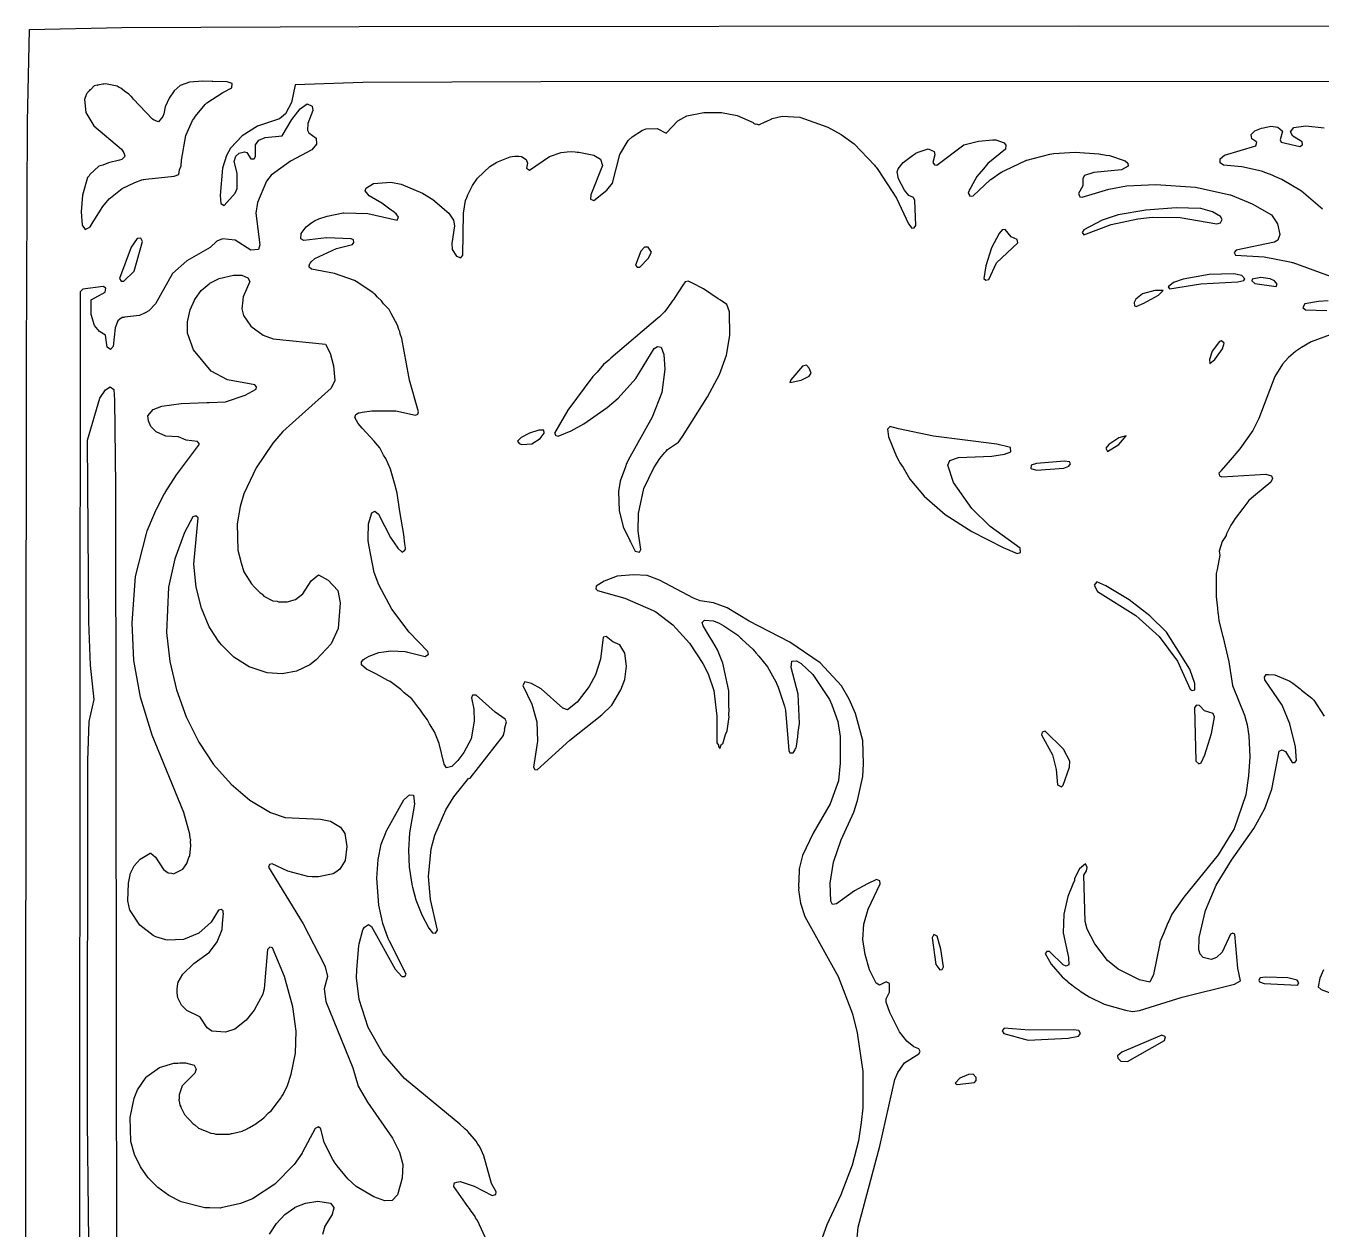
# Model space of a CAD drawing. Header units: millimetres. Extents: x 15 to 300, y 15 to 300.
# Drawn here: x 14.8 to 180.9, y 130.9 to 285.2 of the extents above; entities that cross this region are included whole.
import ezdxf

# ---------------------------------------------------------------- set-up
doc = ezdxf.new("R2010")
doc.units = ezdxf.units.MM
doc.layers.add('CUT', color=7, linetype='CONTINUOUS')

msp = doc.modelspace()

# ---------------------------------------------------------------- linework, layer by layer
at = {"layer": 'CUT'}
for points in [[(15.2488, 284.7061), (27.0823, 284.9636), (57.546, 285.0844), (149.8487, 285.175), (242.1506, 285.0844), (272.6158, 284.9636), (284.4343, 284.721), (284.6919, 272.8875), (284.8126, 242.3635), (284.9032, 149.9702), (284.8126, 57.5777), (284.6919, 27.0521), (284.4493, 15.2335), (272.6158, 14.976), (227.0611, 14.8637), (27.0794, 14.9761), (15.4032, 15.1571), (15.1889, 15.3713), (14.8854, 57.5762), (14.7948, 149.9694), (14.8854, 242.3619), (15.0062, 272.8875)], [(38.6739, 278.049), (37.4947, 278.0824), (35.795, 277.9605), (34.5644, 277.5268), (33.8311, 276.8658), (33.1577, 275.9036), (32.6504, 274.797), (32.5004, 273.9124), (32.3677, 273.5699), (31.8166, 272.8594), (31.2325, 273.08), (31.0323, 273.2195), (30.9988, 273.2429), (30.9943, 273.246), (30.9923, 273.2474), (28.6019, 275.8021), (28.3379, 276.1049), (28.2623, 276.165), (28.0121, 276.4325), (27.4414, 276.8177), (26.9735, 277.1898), (26.7746, 277.2679), (26.4867, 277.4623), (24.9911, 277.7419), (24.7723, 277.7039), (24.6731, 277.7173), (24.0023, 277.5615), (23.9769, 277.5454), (23.9419, 277.598), (23.5493, 277.5074), (23.0669, 276.9958), (22.9963, 276.9597), (22.9296, 276.8502), (22.5529, 276.4507), (22.3114, 275.726), (22.4624, 274.0654), (23.4889, 272.3443), (27.0405, 269.3536), (27.3597, 268.8937), (27.4762, 268.5159), (27.4557, 268.3819), (27.1038, 268.0316), (27.1026, 268.0306), (26.7897, 267.9422), (25.3868, 267.6339), (24.6572, 267.3394), (24.1488, 267.1957), (22.9798, 266.1168), (22.8926, 265.9376), (22.6831, 265.7347), (22.0685, 263.4805), (21.8881, 261.3377), (22.0024, 259.6421), (22.3946, 259.0658), (22.9237, 259.3085), (22.9517, 259.3521), (23.0588, 259.3981), (23.4079, 260.0656), (24.6651, 262.0314), (25.4907, 263.0134), (25.4967, 263.0184), (25.5216, 263.0394), (25.5272, 263.0441), (25.6446, 263.1429), (27.149, 264.3178), (28.7653, 265.0818), (29.6462, 265.4253), (29.8238, 265.4639), (29.8686, 265.4737), (29.9341, 265.4879), (30.1977, 265.5453), (33.8202, 265.9066), (34.4099, 266.1339), (34.5138, 266.716), (34.6897, 267.2523), (34.7395, 267.9793), (35.299, 271.1121), (36.1815, 273.047), (36.2901, 273.2062), (36.3141, 273.2412), (36.3166, 273.245), (36.5698, 273.6159), (37.7858, 275.104), (37.9845, 275.2944), (40.0671, 276.6497), (41.223, 277.2417), (41.2538, 277.7938), (40.5959, 277.9947), (38.7619, 278.0466), (38.7196, 278.0526)], [(154.8914, 260.9614), (152.8382, 260.2669), (150.5133, 259.029), (150.3019, 258.6667), (150.5133, 258.3949), (154.0157, 259.6932), (157.4276, 260.4481), (159.2392, 260.6594), (162.8625, 260.6292), (167.5425, 259.814), (168.0256, 259.9348), (168.2369, 260.3575), (168.0256, 260.7198), (166.999, 261.3237), (165.5195, 261.7766), (162.3492, 261.8672), (158.4542, 261.5652)], [(29.0787, 257.8981), (28.3107, 256.7904), (26.8077, 252.7874), (27.0055, 252.4355), (27.3756, 252.4286), (28.6798, 253.7297), (29.7335, 257.5459), (29.5356, 257.9628)], [(141.173, 258.1113), (140.3923, 259.0623), (140.0186, 259.0435), (139.6176, 258.5643), (138.6389, 256.7043), (137.9118, 254.4064), (137.6629, 252.803), (137.9414, 252.5682), (138.2922, 252.6664), (139.2725, 254.8164), (142.0294, 257.3468), (141.9623, 257.778)], [(94.1415, 256.8015), (93.6666, 256.2752), (92.9952, 254.4997), (93.2131, 254.2417), (93.5505, 254.2509), (94.6303, 255.3426), (95.0192, 256.1616), (94.6283, 256.7867)], [(55.0607, 177.0513), (54.5352, 176.6799), (54.1926, 176.4709), (52.3348, 176.0656), (51.9345, 176.0717), (51.9121, 176.072), (51.8564, 176.0729), (51.5267, 176.0779), (50.9598, 176.1189), (48.3739, 176.7903), (46.395, 177.7369), (46.0362, 177.6547), (45.9062, 177.3104), (50.3613, 170.0634), (53.0339, 164.8351), (53.1675, 164.5303), (53.4691, 163.284), (53.0485, 161.7257), (53.254, 160.0686), (56.7443, 151.5909), (57.4205, 149.2147), (58.6257, 147.1603), (61.8079, 142.5516), (62.7317, 140.7865), (63.1273, 139.1733), (63.0656, 137.4294), (63.064, 137.4187), (63.0634, 137.4148), (63.063, 137.412), (62.4551, 135.2852), (61.7562, 134.5768), (60.8254, 134.5474), (59.4371, 135.0222), (57.1699, 136.352), (56.0882, 137.3347), (54.7257, 139.0038), (54.356, 139.5255), (54.3525, 139.5305), (54.3187, 139.578), (54.149, 139.8175), (53.0712, 142.0268), (52.6106, 143.7572), (52.3276, 143.9951), (51.8934, 143.7829), (50.2635, 140.7538), (50.2241, 140.683), (50.213, 140.6631), (50.2113, 140.66), (50.2106, 140.6588), (49.2122, 139.2024), (46.7322, 136.6598), (43.8444, 134.7941), (42.3143, 134.1848), (39.8354, 133.6106), (39.7703, 133.6075), (38.3702, 133.6362), (38.1408, 133.6408), (37.9351, 133.645), (37.7502, 133.6488), (37.3951, 133.6979), (34.7287, 134.3981), (33.1313, 135.2083), (31.7337, 136.2399), (30.4843, 137.4863), (29.4981, 138.9033), (28.7282, 140.475), (28.265, 142.1424), (28.1704, 145.2289), (28.6744, 147.7066), (29.1121, 148.7591), (30.2397, 150.3906), (30.3094, 150.4589), (31.9417, 151.6373), (33.7849, 152.1822), (34.2694, 152.1951), (34.546, 152.2025), (34.9014, 152.2119), (35.2456, 152.2211), (36.3753, 151.9025), (36.6492, 151.4183), (36.4801, 150.8766), (34.8326, 149.2622), (34.4354, 148.1113), (34.4748, 147.6201), (34.419, 147.4637), (34.5169, 147.0966), (34.5407, 146.8003), (34.6577, 146.5685), (34.6606, 146.5579), (34.6731, 146.5381), (35.1421, 145.6091), (35.531, 145.182), (35.5966, 145.0784), (35.7867, 144.9013), (36.2005, 144.4469), (36.4425, 144.2902), (36.9251, 143.8405), (37.4885, 143.613), (37.5465, 143.5754), (37.6903, 143.5315), (38.4952, 143.2064), (38.9013, 143.1613), (39.1512, 143.0849), (39.6657, 143.0764), (39.8539, 143.0555), (40.0711, 143.0696), (40.9016, 143.0558), (41.1764, 143.1417), (41.2428, 143.1461), (42.5411, 143.448), (43.1832, 143.769), (43.2022, 143.775), (43.2389, 143.7969), (43.3865, 143.8707), (43.4593, 143.9286), (43.9785, 144.2389), (44.153, 144.3242), (45.3298, 145.1776), (45.9084, 145.7905), (46.302, 146.1222), (47.0252, 147.1096), (47.4928, 147.6751), (47.5907, 147.8816), (47.8057, 148.1753), (48.3461, 149.3348), (48.8353, 150.7705), (49.3943, 153.4766), (49.4576, 156.2825), (49.0358, 159.4209), (47.9594, 163.3059), (46.4256, 166.9667), (46.0644, 167.0462), (45.79, 166.7505), (45.3687, 161.7211), (45.3328, 161.5989), (45.3148, 161.5378), (45.2766, 161.4079), (45.167, 161.0352), (44.065, 158.989), (43.0597, 157.6872), (41.6034, 156.5427), (41.5939, 156.5352), (41.5933, 156.5348), (40.4012, 156.1607), (38.6546, 156.2883), (38.0543, 156.7297), (37.1648, 158.0603), (37.1385, 158.0739), (37.1088, 158.1248), (35.4372, 158.9508), (35.3854, 158.9775), (34.7549, 159.6329), (34.3034, 160.5575), (34.2072, 161.1798), (34.1817, 161.5753), (34.1817, 161.5825), (34.1817, 161.5857), (34.1817, 161.5882), (34.1818, 161.616), (34.251, 162.0741), (34.3432, 162.5713), (34.9298, 163.6094), (36.3304, 164.9498), (38.3249, 166.4044), (39.3274, 167.7189), (39.9872, 169.313), (40.0274, 170.1132), (40.1424, 171.3885), (40.0934, 171.4243), (40.1081, 171.7167), (39.825, 171.9018), (39.5038, 171.7957), (38.5532, 170.2627), (36.977, 168.8287), (35.011, 168.0333), (32.9454, 167.9391), (32.754, 167.9747), (31.452, 168.3684), (31.1045, 168.534), (29.4193, 169.8909), (28.154, 171.7614), (28.1493, 171.7729), (28.147, 171.7785), (28.1452, 171.783), (28.1339, 171.8105), (27.8707, 172.977), (27.9596, 175.2552), (28.2039, 176.548), (28.6814, 177.4907), (29.4572, 178.3347), (30.7369, 179.1244), (30.8167, 179.1175), (31.4092, 178.5767), (32.4302, 177.0032), (33.0544, 176.5936), (33.4582, 176.533), (33.7502, 176.4579), (33.7909, 176.4831), (33.807, 176.4807), (34.9078, 177.0424), (35.4563, 177.7991), (35.7555, 178.6606), (35.7608, 178.6689), (35.7615, 178.678), (35.8115, 178.8219), (35.9588, 180.0509), (35.9127, 180.6208), (35.9291, 180.8317), (35.8818, 181.0018), (35.8387, 181.5352), (35.0711, 184.3075), (30.9937, 194.2461), (29.4784, 199.1228), (28.6567, 203.7992), (28.4126, 208.6506), (28.8653, 214.5983), (30.2496, 220.1041), (30.3648, 220.4224), (31.1952, 222.4594), (31.4621, 223.0321), (31.5134, 223.1421), (31.5242, 223.1653), (31.5382, 223.1955), (32.5798, 225.2014), (32.5965, 225.2322), (32.653, 225.3293), (34.1085, 227.6131), (37.0802, 231.5385), (36.8054, 231.87), (35.3614, 232.0454), (34.3488, 232.4984), (32.7412, 232.5869), (31.4933, 233.1132), (30.8359, 233.8091), (30.5257, 234.5193), (30.4384, 235.1801), (31.1144, 235.9718), (32.2108, 236.44), (34.6949, 236.7731), (37.9985, 236.894), (38.202, 236.8954), (38.2862, 236.9045), (40.3791, 236.9811), (42.9061, 237.8428), (44.3321, 238.5821), (44.3785, 238.9136), (44.1505, 239.1587), (40.6451, 239.8044), (38.5741, 240.9015), (36.3035, 243.626), (35.5099, 245.7763), (35.5094, 247.2183), (35.8744, 248.7771), (36.403, 250.0001), (36.4307, 250.0542), (36.4432, 250.0788), (36.4608, 250.1132), (36.528, 250.2449), (37.2742, 251.2491), (38.2916, 252.1147), (38.3834, 252.1706), (39.5812, 252.7683), (41.4139, 253.2264), (42.5109, 253.1975), (43.2776, 252.8803), (43.5027, 252.419), (42.6529, 250.4451), (42.6147, 250.1057), (42.602, 250.0802), (42.6042, 250.0125), (42.4791, 248.9), (42.7015, 248.0433), (43.6297, 246.6771), (45.2259, 245.543), (46.4927, 245.0703), (53.2233, 244.3653), (53.8103, 243.2102), (54.2523, 241.6081), (54.4359, 239.6997), (53.9371, 238.7296), (47.7501, 233.1742), (46.4727, 231.6543), (44.3311, 228.5016), (42.7631, 225.1835), (42.2571, 223.5708), (41.8743, 221.3407), (41.9618, 217.953), (42.3664, 216.5135), (42.3831, 216.4232), (42.4139, 216.3443), (42.7448, 215.1668), (43.7302, 213.6299), (43.8994, 213.4567), (43.9413, 213.3947), (44.1306, 213.2199), (44.7912, 212.5432), (45.0603, 212.3609), (45.0612, 212.3601), (45.0623, 212.3596), (45.1051, 212.3306), (45.3189, 212.078), (46.4663, 211.4741), (47.0249, 211.4076), (47.1973, 211.3493), (47.5696, 211.3428), (47.7344, 211.3231), (47.7968, 211.3387), (48.3, 211.3299), (49.3568, 211.6405), (50.3087, 212.3643), (51.3862, 214.0038), (52.3263, 214.7915), (53.5823, 214.1051), (54.8019, 212.7828), (55.1, 211.1963), (54.8451, 207.8971), (53.9576, 205.9389), (52.022, 203.8749), (51.2116, 203.2558), (49.4967, 202.4216), (47.6845, 202.0861), (45.7259, 202.2369), (43.4164, 202.9993), (41.4749, 204.215), (39.8831, 205.8062), (39.6227, 206.1393), (39.6067, 206.1597), (39.6003, 206.1679), (39.5907, 206.1802), (38.3818, 207.9994), (38.3083, 208.1275), (37.3001, 210.502), (36.628, 213.2205), (36.3539, 216.174), (36.8939, 222.0906), (36.6042, 222.3751), (36.2188, 222.2473), (35.1464, 220.2166), (33.9006, 216.8645), (33.0851, 213.2061), (32.8493, 207.3925), (33.2723, 203.6678), (34.1018, 200.0537), (35.3596, 196.6009), (36.9695, 193.352), (38.8586, 190.4889), (41.1095, 187.9342), (43.5096, 185.8915), (46.1651, 184.3267), (48.0687, 183.6885), (52.5739, 183.4527), (53.8773, 183.2069), (55.1668, 182.4453), (55.7165, 181.6051), (55.9756, 179.9469), (55.7287, 178.1831)], [(163.255, 252.7185), (162.017, 252.2656), (161.3226, 251.7221), (161.5037, 251.4504), (165.4893, 252.1146), (170.2297, 252.3562), (171.0147, 252.5374), (171.1355, 252.7487), (170.743, 253.1714), (169.7466, 253.3828), (166.5763, 253.3224)], [(172.0715, 252.6883), (172.0413, 252.5072), (172.4338, 252.1448), (175.1512, 251.7825), (175.3022, 252.0543), (174.9399, 252.5072), (174.3964, 252.7487), (173.1887, 252.9299)], [(93.3886, 222.6489), (94.0581, 225.8637), (95.341, 228.5325), (96.1102, 229.7028), (96.3118, 229.9456), (96.5464, 230.2284), (96.7618, 230.4879), (96.905, 230.6605), (97.0806, 230.8622), (98.4907, 231.8236), (99.0192, 232.5137), (102.2421, 237.6215), (103.7702, 240.4714), (104.6532, 242.9433), (105.0718, 245.4986), (105.0461, 248.504), (104.7188, 249.4463), (103.8981, 250.0008), (103.8784, 250.0225), (103.6098, 250.1955), (101.7222, 251.4707), (100.1925, 252.2165), (99.9389, 252.3478), (99.921, 252.3488), (99.722, 252.4458), (99.3538, 252.3774), (99.0686, 251.9134), (98.0142, 250.3413), (97.8843, 250.1476), (97.6969, 249.8682), (97.1524, 249.0564), (96.691, 248.5128), (96.3674, 248.193), (96.1074, 247.9361), (96.0523, 247.8816), (95.8568, 247.6884), (89.8244, 242.5778), (89.5567, 242.303), (88.8667, 241.7415), (88.0504, 240.7572), (87.5293, 240.2225), (84.2965, 235.9114), (82.5962, 232.9556), (82.7558, 232.661), (83.0476, 232.5914), (84.734, 233.2742), (86.3471, 234.1564), (89.3723, 236.2556), (90.748, 237.4536), (93.0312, 239.974), (95.3998, 243.794), (95.8233, 244.0772), (96.2722, 243.9667), (96.6421, 243.0363), (96.7668, 241.1663), (96.3613, 238.1816), (95.1125, 235.0179), (92.0301, 229.5143), (91.9185, 229.2091), (91.8443, 229.0825), (91.7029, 228.6202), (91.0337, 226.7914), (90.8215, 225.4836), (90.8746, 223.0074), (91.4663, 220.7988), (92.2477, 219.2272), (92.2803, 219.139), (92.3531, 219.0154), (92.9475, 217.8199), (93.4855, 217.7058), (93.6631, 218.0264), (93.3308, 220.3775)], [(158.0013, 250.8163), (157.1559, 250.1521), (156.9445, 249.7294), (156.9747, 249.2765), (157.2163, 249.2161), (158.1825, 249.6086), (160.0545, 250.6352), (160.6885, 251.239), (159.6016, 251.239)], [(166.6668, 241.879), (167.3009, 242.4225), (168.2973, 243.7812), (168.4785, 244.4757), (168.1463, 244.7776), (167.9048, 244.7172), (166.9386, 243.4793), (166.6065, 242.3923)], [(114.4018, 241.5469), (112.9223, 239.7957), (112.8015, 239.4333), (114.2206, 239.7655), (115.2774, 240.2788), (115.5189, 240.6411), (115.2774, 241.3054), (114.9151, 241.6677)], [(79.6792, 231.583), (80.7661, 232.2775), (81.2794, 232.9719), (81.2191, 233.3342), (80.585, 233.3342), (79.4074, 232.9417), (78.3205, 232.3982), (77.8676, 231.9152), (78.0487, 231.6132), (78.411, 231.5226)], [(125.6263, 233.7992), (125.5747, 233.7442), (125.5638, 233.7464), (125.5199, 233.686), (125.3131, 233.4658), (125.3651, 233.1635), (125.4496, 232.4915), (126.4577, 229.9514), (126.7824, 229.4082), (126.8965, 229.1339), (127.2998, 228.5428), (128.1823, 227.0666), (129.9953, 224.8925), (132.7159, 222.5336), (136.1149, 220.3275), (140.1593, 218.3051), (141.961, 217.5486), (142.3526, 217.6466), (142.3459, 218.2013), (138.4894, 220.9997), (136.1242, 223.3048), (133.7905, 226.6387), (133.0657, 228.8614), (133.3071, 229.4318), (134.4265, 229.8232), (138.7126, 230.0101), (140.3036, 230.2522), (141.1106, 230.5814), (141.0849, 231.1325), (139.3164, 231.5257), (131.216, 232.5838), (126.7306, 233.5064)], [(153.5326, 230.6168), (154.9819, 231.5226), (155.9179, 232.6096), (154.9819, 232.3379), (153.6836, 231.4924), (153.3213, 231.0395)], [(148.7923, 229.0166), (148.6413, 229.2883), (148.0072, 229.3487), (144.4142, 229.077), (143.7197, 228.8354), (143.6895, 228.4429), (144.4444, 228.2013), (147.9166, 228.4731), (148.5809, 228.7146)], [(152.1697, 213.8754), (151.8013, 213.4673), (152.2619, 212.6489), (157.1502, 209.5964), (160.1658, 206.8888), (162.4894, 203.7162), (164.1307, 200.1166), (164.4088, 199.9417), (164.7217, 200.0418), (164.745, 200.8729), (164.0704, 202.6998), (161.1153, 207.4302), (158.9686, 209.5443), (156.324, 211.5945), (153.3328, 213.3914)], [(80.3422, 195.9273), (80.4307, 193.451), (79.92, 190.1355), (80.0784, 189.84), (80.3701, 189.7692), (84.5522, 193.6054), (88.6801, 196.825), (89.9717, 198.0938), (91.1079, 200.0487), (91.6174, 201.3684), (91.8186, 203.0653), (91.6083, 204.7643), (90.9727, 205.8291), (90.0597, 206.215), (89.2426, 206.8737), (88.823, 206.7955), (88.5172, 203.9618), (87.8667, 201.9572), (87.0331, 200.4786), (85.5261, 198.4589), (84.2747, 197.4772), (83.6757, 197.7005), (80.9085, 200.1661), (79.6608, 200.874), (78.7789, 201.0901), (78.5246, 200.5949), (79.6983, 198.1912)], [(167.2395, 196.5306), (167.0755, 196.9979), (165.9831, 197.3466), (165.3234, 198.0528), (164.9263, 198.0943), (164.7013, 197.7644), (164.8636, 190.919), (165.2331, 190.5486), (165.5653, 190.7054), (166.0212, 191.7218), (166.8565, 194.4376)], [(148.6502, 190.1343), (148.6921, 190.9163), (147.889, 192.4287), (145.5186, 194.7564), (145.1419, 194.6214), (145.0702, 194.2616), (146.4732, 191.7023), (146.9436, 189.8421), (147.1281, 187.8847), (147.6119, 187.6089), (147.8641, 187.833)], [(131.0384, 168.2671), (131.5215, 164.825), (132.0348, 164.1608), (132.3368, 164.191), (132.4877, 164.5231), (132.1556, 166.7876), (131.7027, 168.4483), (131.2498, 168.6898)], [(176.6609, 163.1342), (173.7925, 163.2248), (173.1283, 163.104), (172.9471, 162.8021), (173.0377, 162.5907), (173.6114, 162.3794), (177.8989, 162.168), (178.08, 162.4699), (177.8385, 162.8021)], [(140.2957, 156.6875), (140.0271, 156.3439), (140.2458, 155.9665), (143.3485, 155.1332), (148.4756, 155.3999), (149.8073, 155.6534), (150.078, 155.991), (149.8697, 156.3703), (149.1623, 156.4616), (143.4944, 156.4031)], [(160.4801, 155.7663), (155.3475, 153.5705), (154.8303, 153.1072), (154.8658, 152.8052), (155.2342, 152.4385), (156.1144, 152.4125), (160.8527, 155.087), (160.9893, 155.5604)], [(134.5711, 150.2415), (133.9974, 149.6075), (134.239, 149.4263), (136.4733, 149.6981), (136.6846, 149.9698), (136.6846, 150.3321), (136.2921, 150.7548), (135.7184, 150.7246)]]:
    msp.add_lwpolyline(points, close=True, dxfattribs=at)
for points in [[(185.6526, 278.0657), (80.828, 278.0224), (58.0059, 277.9016), (49.3219, 277.6329), (48.8642, 275.3432), (48.0895, 273.9173), (47.3161, 273.2448), (44.4946, 272.3136), (42.525, 271.0946), (41.0374, 269.4797), (40.5158, 268.5692), (40.0019, 266.9389), (39.7033, 263.4496), (39.8173, 262.409), (40.2123, 262.1536), (41.6411, 263.7355), (41.913, 264.3259), (41.9104, 266.3086), (41.5162, 267.7947), (41.714, 268.4598), (42.1386, 268.8442), (42.8334, 269.0501), (43.1172, 268.9539), (43.6508, 268.1323), (44.0874, 268.1252), (44.2619, 268.4126), (44.2383, 269.91), (44.6715, 270.5424), (45.4877, 270.8584), (47.6745, 271.0964), (48.8953, 273.1954), (49.9578, 274.5612), (50.8744, 275.1722), (51.5191, 274.894), (51.6186, 274.3351), (50.9788, 272.6487), (50.9256, 271.7976), (51.0785, 271.4539), (52.0134, 270.8019), (52.0838, 270.0082), (51.4764, 269.3036), (48.7551, 267.8512), (46.2632, 266.0475), (45.6466, 265.251), (44.4889, 262.5433), (44.291, 261.1688), (44.8015, 257.1003), (44.6501, 256.4943), (43.6451, 256.417), (41.6232, 257.6822), (40.031, 257.8804), (39.2867, 257.5964), (38.4491, 256.7639), (35.4263, 255.069), (33.6033, 253.4136), (31.4213, 249.5505), (30.5722, 248.6387), (30.1769, 248.435), (30.1182, 248.4047), (30.112, 248.4015), (30.1089, 248.3999), (29.3515, 248.0586), (27.4299, 247.8263), (27.3753, 247.8004), (27.1327, 247.7702), (26.8556, 247.5539), (26.8016, 247.5283), (26.8013, 247.5116), (26.5915, 247.3478), (26.2255, 246.483), (25.9856, 244.0586), (25.6558, 243.6695), (25.2256, 243.9794), (24.9868, 245.5323), (24.242, 245.996), (23.5813, 246.753), (23.1601, 248.1919), (23.1524, 250.0373), (24.9634, 251.051), (25.0585, 251.5388), (24.7103, 251.7416), (22.0875, 251.4148), (21.7375, 251.0657), (21.6455, 85.6582)], [(76.2051, 124.4743), (72.707, 132.0147), (72.4722, 132.3506), (72.4044, 132.4987), (71.8068, 133.3482), (71.6821, 133.552), (71.4957, 133.7904), (69.6971, 136.3472), (69.7182, 136.6982), (69.7389, 136.7572), (69.7494, 136.7871), (69.7547, 136.8022), (69.7621, 136.8229), (70.0795, 136.9369), (70.2673, 136.965), (70.2914, 136.9686), (70.2952, 136.9692), (70.4955, 136.9992), (72.2974, 136.4273), (74.6206, 135.2018), (75.0841, 135.3564), (75.1283, 135.6823), (74.5338, 136.7544), (73.5412, 140.3033), (73.0621, 141.384), (72.9282, 141.5585), (72.9248, 141.5682), (72.7531, 141.7887), (72.5664, 142.1843), (71.472, 143.4344), (71.4245, 143.4954), (71.4047, 143.5113), (71.3974, 143.5196), (71.0943, 143.76), (71.0481, 143.797), (70.4615, 144.3388), (63.3658, 150.1961), (60.635, 153.3582), (60.6329, 153.3612), (60.6328, 153.3613), (60.6319, 153.3626), (60.6164, 153.3846), (58.7054, 156.7313), (57.5297, 160.3489), (57.2133, 163.0993), (57.2526, 164.1809), (57.4812, 167.2315), (57.5351, 167.4954), (58.0254, 169.262), (58.2273, 169.6346), (58.7362, 169.9549), (59.1369, 169.7182), (62.1389, 164.2475), (63.0152, 163.29), (63.3867, 163.3074), (63.5711, 163.59), (61.4226, 167.8107), (61.2799, 168.1779), (60.5749, 170.0868), (60.4343, 170.6866), (60.0657, 172.4501), (59.8137, 175.894), (59.9643, 178.2986), (60.3716, 180.271), (60.9152, 181.6298), (61.0665, 181.9873), (63.2844, 185.9468), (63.9856, 186.5752), (64.5312, 186.5473), (64.6415, 185.386), (64.0095, 181.7013), (63.8875, 179.4861), (63.9753, 177.3065), (64.3024, 175.1502), (64.3112, 175.1148), (64.2959, 175.0936), (64.4026, 174.7477), (64.8064, 173.1272), (65.5679, 171.2049), (66.4699, 169.502), (66.9513, 168.8915), (67.3445, 168.8514), (67.5687, 169.2509), (66.7015, 173.178), (66.4564, 176.1325), (66.7887, 179.6686), (67.2294, 181.3978), (68.6463, 184.6534), (69.6839, 186.3361), (71.5669, 188.6808), (71.7685, 188.7383), (76.056, 194.2034), (76.2371, 194.928), (76.1829, 194.9993), (76.438, 195.9407), (76.2812, 196.2964), (75.0012, 197.1955), (72.5652, 199.3782), (72.0713, 199.3793), (71.9299, 199.0406), (72.2475, 197.5566), (72.3103, 196.0266), (71.8998, 193.7858), (70.9864, 192.0192), (70.1863, 190.969), (69.4145, 190.2291), (68.7596, 190.0547), (68.426, 190.5239), (67.8006, 193.1766), (67.2102, 194.663), (66.5547, 195.6899), (66.3123, 196.1946), (65.755, 196.9426), (65.3428, 197.5883), (65.0538, 197.8836), (64.2895, 198.9094), (63.3268, 199.6486), (62.8934, 200.0915), (61.5175, 201.1043), (61.2395, 201.2513), (61.2243, 201.263), (59.6712, 202.0987), (59.5781, 202.1304), (58.481, 202.7109), (57.8277, 203.2422), (57.8332, 203.6334), (58.0935, 203.9451), (58.2147, 204.0346), (58.8138, 204.3575), (60.0699, 204.8167), (60.7041, 204.9268), (61.5889, 205.0282), (63.4429, 204.9561), (63.6161, 204.92), (63.7212, 204.8981), (63.7655, 204.8889), (64.1304, 204.8128), (65.9943, 204.3257), (66.4234, 204.6221), (66.355, 204.9468), (63.9624, 207.4522), (61.7299, 210.3785), (60.0791, 213.4897), (59.4557, 215.113), (58.7612, 218.6412), (58.7107, 219.1901), (58.697, 219.34), (58.6944, 219.368), (58.682, 219.5023), (58.7583, 221.3133), (59.1683, 222.7499), (59.5557, 222.9404), (60.0024, 222.5695), (61.572, 219.5985), (62.5014, 218.1938), (63.0545, 217.7026), (63.2511, 217.8578), (63.3902, 217.9209), (63.4089, 217.9823), (63.481, 218.0393), (63.4676, 218.1746), (63.4889, 218.2443), (63.4083, 218.7727), (63.2889, 219.9779), (62.777, 222.9132), (62.4161, 225.28), (62.2443, 225.9064), (62.2082, 226.1388), (62.0729, 226.5308), (61.575, 228.3455), (60.9462, 229.7176), (60.6675, 230.1354), (60.1952, 231.0636), (59.6223, 231.7026), (59.4705, 231.9302), (57.9337, 233.5902), (57.9232, 233.5973), (57.4009, 234.1799), (56.9758, 234.9626), (57.1273, 235.3539), (57.4723, 235.5463), (57.4804, 235.5483), (57.5356, 235.5621), (57.7554, 235.6171), (57.9267, 235.66), (59.1509, 235.837), (62.2318, 235.8057), (64.7525, 235.2516), (65.058, 235.3759), (65.1586, 235.69), (63.9874, 239.7713), (63.8956, 240.2355), (63.0162, 245.1019), (62.8137, 245.7072), (62.7567, 245.9957), (62.6323, 246.2497), (62.4515, 246.7904), (61.6269, 248.3024), (61.3795, 248.8076), (60.6819, 249.5331), (60.3931, 249.9397), (59.9068, 250.3811), (59.6273, 250.7043), (59.4116, 250.854), (59.2777, 250.9933), (57.7964, 251.9753), (57.2291, 252.3691), (57.1672, 252.3924), (56.9288, 252.5505), (54.3798, 253.4445), (51.4175, 253.9676), (51.1344, 254.2422), (51.1329, 254.3978), (51.2106, 254.7091), (51.2267, 254.7308), (51.2548, 254.7686), (51.2901, 254.8162), (51.3836, 254.9421), (51.8745, 255.3554), (51.8754, 255.3559), (54.6304, 256.6268), (56.6678, 257.1594), (56.8622, 257.391), (56.8122, 257.725), (56.52, 257.8943), (53.371, 258.004), (50.4425, 257.6417), (50.0763, 257.8948), (50.1011, 258.5791), (50.7311, 259.3926), (51.478, 259.9543), (51.5389, 259.9923), (51.6871, 260.0845), (51.8044, 260.1576), (51.8302, 260.1736), (52.3755, 260.4288), (53.4441, 260.7605), (55.4889, 261.1924), (55.5038, 261.193), (55.512, 261.1933), (55.5183, 261.1936), (55.5667, 261.1955), (58.6498, 261.1059), (62.4082, 260.2721), (62.6016, 260.6524), (62.2844, 261.089), (61.8498, 261.4131), (61.7743, 261.4837), (61.6602, 261.5544), (60.4359, 262.4672), (58.8202, 263.3832), (58.3058, 264.0157), (58.4377, 264.398), (58.4657, 264.4301), (59.3897, 264.9662), (61.6153, 265.1203), (62.9085, 264.8703), (65.6607, 263.7211), (67.0127, 262.9031), (69.0606, 261.1558), (69.6375, 260.2849), (69.7728, 259.5605), (69.4136, 257.2866), (69.4866, 256.4942), (70.0236, 255.6686), (70.5901, 255.4316), (70.8604, 255.7768), (70.9246, 261.1758), (71.1777, 262.7857), (71.277, 263.0101), (71.2805, 263.0181), (71.2884, 263.0361), (71.4956, 263.505), (72.06, 264.7315), (72.709, 265.6342), (74.2839, 267.155), (75.1818, 267.7163), (76.915, 268.3864), (77.1662, 268.4433), (77.5293, 268.4624), (77.9332, 268.4574), (77.9892, 268.4567), (78.038, 268.4561), (78.3761, 268.4519), (78.9713, 268.0323), (79.1335, 267.5716), (78.998, 266.9348), (79.3891, 266.6762), (81.9493, 268.4136), (83.4438, 268.9576), (84.2153, 269.0332), (84.7674, 269.0745), (85.2684, 269.0182), (85.5027, 268.9919), (85.7345, 268.9658), (86.1586, 268.9182), (87.6518, 268.6078), (88.5023, 268.104), (88.7651, 267.2654), (87.2406, 263.5255), (87.2195, 262.967), (87.6534, 262.7859), (89.3006, 264.1171), (90.0196, 265.031), (90.9674, 268.6989), (92.0349, 270.468), (92.5606, 270.9457), (93.8952, 271.7914), (94.3387, 271.9801), (95.7645, 272.0216), (96.914, 271.4268), (98.4337, 273.008), (99.5776, 273.6628), (101.747, 274.0914), (104.0346, 274.0939), (106.0407, 273.6918), (108.0976, 272.7866), (108.1215, 272.7067), (108.3933, 272.5859), (108.4963, 272.6111), (108.8026, 272.4763), (109.7085, 272.9074), (109.752, 272.918), (110.4766, 273.2501), (110.5061, 273.287), (110.5223, 273.2947), (111.7822, 273.6045), (114.0625, 273.4588), (117.6706, 272.2108), (119.383, 271.2662), (121.0147, 270.0441), (123.6241, 267.32), (123.7353, 267.1856), (123.7952, 267.1131), (123.849, 267.048), (124.0869, 266.7602), (126.4442, 263.068), (128.0015, 259.7766), (128.4398, 259.2402), (128.7394, 259.2826), (128.9252, 259.565), (128.8087, 262.8083), (128.6323, 263.1688), (128.0368, 263.4268), (127.4737, 264.1198), (126.743, 265.5505), (126.5451, 266.4458), (126.6617, 266.8654), (127.3145, 267.648), (128.4969, 268.5512), (128.8987, 268.8209), (128.8997, 268.8214), (128.9326, 268.8372), (128.9658, 268.8533), (129.2362, 268.9838), (130.54, 269.413), (131.2843, 269.0596), (131.3973, 268.6376), (131.1389, 267.6459), (131.3274, 267.3752), (131.6198, 267.3349), (135.1051, 269.9456), (136.9799, 270.4071), (138.8188, 270.5612), (138.8582, 270.5612), (138.8768, 270.5612), (138.9696, 270.5613), (139.2167, 270.5614), (140.2723, 270.1998), (140.4862, 269.8928), (140.4345, 269.3821), (138.1937, 267.5178), (137.6299, 266.8604), (137.6225, 266.8543), (137.6168, 266.8452), (136.7693, 265.8571), (136.004, 264.4458), (135.7867, 264.1276), (135.7356, 263.9508), (135.6723, 263.834), (135.6901, 263.7936), (135.6656, 263.7089), (135.8347, 263.4673), (135.8931, 263.3353), (136.2843, 263.3965), (138.5066, 265.4649), (138.5456, 265.4918), (139.9109, 266.4276), (139.9395, 266.4413), (140.0424, 266.4905), (140.3457, 266.6355), (143.1283, 267.966), (143.1716, 267.9813), (146.1328, 268.7402), (146.6398, 268.8367), (149.3807, 268.9907), (152.3988, 268.7552), (152.6244, 268.7205), (152.6577, 268.7154), (153.3614, 268.6073), (153.7701, 268.5445), (155.7867, 267.8886), (156.1593, 267.5882), (156.1977, 267.1824), (155.3312, 266.7357), (151.7681, 266.3669), (150.5709, 265.9748), (150.3452, 265.6154), (150.3763, 264.6879), (149.8088, 263.6712), (149.9751, 263.2785), (150.2625, 263.2189), (153.7115, 264.2413), (155.9696, 264.6699), (159.7418, 264.8545), (164.801, 264.5194), (169.2806, 263.5207), (169.2826, 263.52), (169.294, 263.516), (169.2961, 263.5153), (169.2992, 263.5142), (172.0657, 262.361), (174.5662, 260.9358), (175.3172, 259.796), (175.6289, 258.4362), (175.3913, 257.7127), (174.9612, 257.4474), (170.0482, 256.4394), (169.7973, 256.1287), (169.9519, 255.7604), (173.6465, 255.5522), (176.9274, 254.9371), (177.0979, 254.8839), (177.2029, 254.8512), (177.2806, 254.8269), (177.2931, 254.823), (184.3273, 252.2624)], [(181.1092, 261.6811), (178.4275, 263.9695), (175.8874, 265.4909), (174.996, 265.8555), (174.6697, 266.0402), (173.826, 266.3341), (173.2895, 266.5536), (170.7654, 267.1209), (168.4301, 267.3041), (167.9626, 267.6245), (167.9937, 268.128), (168.5182, 268.6128), (172.5728, 269.7951), (172.6707, 270.2515), (172.055, 270.7092), (171.9676, 271.2438), (172.4474, 271.7087), (173.289, 272.0572), (173.5245, 272.1234), (174.4984, 272.3125), (175.3875, 272.2034), (175.9597, 271.6936), (175.6925, 270.5877), (175.8084, 270.2483), (178.2019, 269.7148), (178.54, 269.9249), (178.5168, 270.3224), (177.324, 271.0563), (177.0083, 271.5751), (177.4119, 272.1688), (178.9679, 272.3726), (181.3287, 272.1185)], [(181.845, 249.9408), (180.5955, 249.8544), (178.8219, 249.5192), (178.5919, 249.0517), (178.919, 248.7711), (181.6706, 248.6994)], [(182.0789, 245.5676), (179.6425, 244.6876), (178.4243, 243.9324), (177.6267, 243.4491), (176.7348, 242.6505), (176.7213, 242.6353), (176.7046, 242.6203), (175.9667, 241.7887), (175.0014, 240.2025), (172.9265, 234.817), (172.1723, 233.2814), (170.4959, 230.9363), (169.268, 229.5008), (168.1037, 228.1881), (168.1004, 228.136), (167.8267, 227.816), (167.9095, 227.4952), (168.2094, 227.3543), (173.8387, 227.7157), (174.5602, 227.4782), (174.6957, 227.1288), (174.4693, 226.6803), (172.5119, 225.0372), (172.4982, 225.0333), (172.0107, 224.6163), (171.6664, 224.3273), (170.8961, 223.2839), (169.8942, 222.0181), (169.7067, 221.6727), (169.3351, 221.1694), (168.8149, 220.0295), (168.7627, 219.9334), (168.7365, 219.8578), (168.7362, 219.8571), (168.2369, 219.0527), (167.8444, 217.8148), (167.9206, 217.3318), (167.5766, 215.4606), (167.4821, 214.9802), (167.4816, 213.5546), (167.4526, 212.694), (167.4812, 212.3642), (167.4811, 212.0167), (167.6411, 210.5248), (167.6944, 209.9122), (167.7208, 209.7815), (167.8121, 208.9309), (168.2839, 207.0011), (168.2944, 206.9492), (168.3056, 206.9122), (169.1027, 203.652), (169.5851, 200.6062), (171.1, 196.7809), (171.4259, 195.5487), (171.6772, 194.1528), (171.7977, 191.4718), (171.5965, 189.0051), (171.2531, 186.5674), (169.7689, 182.2332), (169.5734, 181.8959), (169.5054, 181.7785), (169.5039, 181.7759), (169.4844, 181.7424), (167.7435, 178.8943), (163.3262, 173.4778), (161.8004, 171.2915), (161.3993, 170.3772), (161.2728, 170.1733), (160.7411, 168.8766), (160.3188, 167.914), (160.2908, 167.7784), (160.2558, 167.693), (160.2338, 167.503), (159.4169, 163.5563), (158.971, 162.5725), (157.6146, 162.8518), (154.9064, 164.2512), (153.55, 165.3578), (151.911, 167.4832), (150.9286, 169.3525), (150.6711, 170.3334), (150.5155, 176.2766), (150.8454, 176.8421), (150.9058, 177.2648), (150.6945, 177.7479), (149.9396, 177.0836), (149.3055, 175.8457), (149.2912, 175.5879), (149.0701, 175.1455), (148.4431, 173.5589), (147.9175, 171.2805), (147.8559, 168.8723), (148.5442, 165.7439), (148.5608, 164.7704), (148.2204, 164.6158), (147.8643, 164.7696), (146.0818, 166.4802), (145.7486, 166.4955), (145.5257, 166.2473), (146.2878, 164.8746), (147.7218, 163.2669), (148.4368, 162.6577), (148.4757, 162.5744), (148.9353, 162.233), (149.3618, 161.8696), (149.8825, 161.5292), (149.9692, 161.4649), (150.0319, 161.4316), (151.1831, 160.6792), (153.0989, 159.7503), (155.8208, 158.9596), (156.7402, 158.8177), (157.6394, 158.9359), (163.1078, 160.6489), (169.8411, 162.3018), (170.6107, 162.7316), (170.2627, 164.35), (169.8743, 168.7289), (169.6018, 168.8536), (169.2948, 168.7202), (168.2265, 166.4248), (167.5174, 165.7249), (166.8372, 165.4622), (165.8078, 165.7156), (165.4251, 166.1464), (165.263, 166.7113), (165.2773, 168.1724), (165.2793, 168.2703), (166.1078, 171.7518), (167.4514, 174.9844), (169.4181, 178.222), (172.3101, 182.2583), (173.7277, 184.8527), (174.588, 187.3209), (175.5697, 192.1868), (175.9285, 192.3582), (176.3488, 192.1239), (177.2205, 190.7144), (177.5554, 190.7096), (177.7702, 190.9665), (177.6294, 192.7318), (176.9389, 195.6942), (175.9356, 198.0787), (173.69, 201.3396), (173.6523, 201.6606), (173.8983, 202.0067), (173.9478, 202.0113), (174.0013, 202.0164), (174.0702, 202.0229), (174.1775, 202.0331), (174.9805, 201.9577), (176.9076, 201.1653), (177.301, 200.8993), (177.8473, 200.4696), (178.2226, 200.1746), (178.4219, 200.0178), (179.7496, 198.9737), (179.9766, 198.733), (181.3193, 196.6867)], [(22.9471, 121.5549), (22.7056, 144.7746), (22.7358, 190.9728), (22.889, 195.9858), (23.549, 198.825), (23.0984, 203.2202), (22.8868, 208.7797), (22.7056, 232.0541), (24.2906, 237.4266), (24.9898, 238.5119), (25.6237, 238.8882), (26.0703, 238.5402), (26.1736, 237.1887), (26.2953, 226.2115), (26.4161, 125.395)], [(121.1371, 126.5244), (121.5343, 131.1456), (124.3125, 141.5335), (126.2452, 150.0807), (126.6372, 150.9931), (127.4898, 152.2106), (129.3381, 153.3657), (129.5115, 153.6846), (129.3467, 154.008), (128.6972, 154.2584), (127.7923, 155.0034), (126.8345, 156.2173), (125.5956, 158.6655), (125.1539, 159.9975), (125.1614, 160.416), (125.5865, 161.292), (125.583, 162.3861), (125.1471, 162.6202), (124.2887, 162.1708), (123.8592, 162.4435), (122.9984, 164.1312), (122.4431, 166.1253), (122.1654, 168.0533), (122.2917, 169.9856), (122.8436, 171.9108), (124.3615, 175.1647), (124.3479, 175.5558), (123.9104, 175.7278), (122.7404, 175.176), (121.0801, 174.2689), (118.7757, 172.6058), (118.2468, 172.5425), (118.0321, 172.9292), (117.9684, 175.2432), (118.4005, 177.9679), (119.3683, 180.8103), (120.9755, 184.3634), (121.481, 185.8543), (122.1311, 188.9269), (122.2538, 190.5423), (122.1363, 193.5501), (121.2162, 197.0091), (120.4138, 198.8567), (119.4218, 200.5435), (116.6623, 203.5081), (112.771, 206.1508), (107.575, 208.8407), (104.7618, 210.5477), (102.9948, 211.202), (101.3031, 211.4534), (100.4143, 211.789), (96.0613, 214.0992), (94.4718, 214.7124), (92.7183, 214.7966), (90.655, 214.6119), (88.966, 213.9797), (87.9447, 213.3323), (87.9149, 212.9976), (88.1207, 212.7783), (91.6252, 211.819), (95.2512, 210.2362), (95.5904, 210.0401), (97.7731, 208.379), (99.9333, 206.0337), (101.6386, 203.4414), (102.3135, 202.1162), (103.0365, 199.9773), (103.4397, 196.6875), (103.4394, 193.2675), (103.6425, 192.9647), (103.6529, 192.7843), (103.8038, 192.5427), (104.0284, 193.0789), (104.1686, 193.1206), (104.5527, 194.3305), (104.7398, 194.7771), (105.0116, 196.5887), (104.9544, 196.7847), (104.954, 197.0615), (104.9839, 197.2631), (104.9525, 198.1527), (104.9501, 199.9398), (104.3926, 202.4767), (104.3603, 202.6453), (104.3456, 202.6903), (104.1708, 203.4859), (103.511, 205.1567), (102.8909, 206.2066), (102.7873, 206.4274), (102.495, 206.8768), (101.6705, 208.2727), (101.5587, 208.6864), (101.8286, 208.983), (103.0076, 208.8856), (103.7156, 208.6062), (104.2972, 208.2718), (104.3124, 208.2631), (104.3131, 208.2627), (105.8743, 207.235), (106.0998, 207.0356), (106.4432, 206.732), (106.6259, 206.5705), (106.6809, 206.5218), (108.048, 205.2548), (108.2239, 205.0449), (108.3091, 204.9433), (108.4391, 204.7882), (108.7923, 204.3667), (109.9048, 203.0019), (111.004, 201.0799), (111.014, 201.0546), (111.0451, 200.9756), (111.1248, 200.7737), (111.2723, 200.4002), (112.1065, 197.9426), (112.2283, 197.441), (112.23, 197.4337), (112.232, 197.4255), (112.2321, 197.4253), (112.6436, 192.2674), (112.8015, 191.9795), (113.2279, 191.9566), (113.4683, 192.3423), (113.4875, 192.4616), (113.5866, 192.6031), (113.7073, 193.3278), (113.7073, 193.5559), (113.8037, 193.9905), (113.8341, 194.6133), (114.0109, 195.7113), (113.8332, 199.5017), (112.9593, 202.9131), (113.045, 203.7356), (113.6287, 203.7683), (114.2519, 203.4313), (115.7205, 201.9938), (117.869, 198.8164), (118.1761, 198.1079), (118.9421, 195.9772), (119.2311, 194.0745), (119.2306, 190.655), (119.0122, 188.4167), (119.0064, 188.3932), (117.9457, 185.4241), (115.7597, 181.6562), (114.3955, 178.8143), (113.9741, 177.117), (113.9668, 176.7795), (113.8882, 174.8483), (113.9219, 174.6866), (113.9163, 174.4234), (114.1589, 172.6735), (114.722, 170.9927), (118.9642, 163.2947), (120.8272, 158.4967), (121.4334, 156.0673), (122.1276, 151.1178), (122.1297, 146.4658), (121.9165, 144.5867), (121.5792, 142.2262), (120.7947, 139.1086), (119.3069, 135.309), (117.5202, 131.4606), (116.9359, 129.7723)], [(181.2576, 164.159), (180.7761, 163.0674), (180.5597, 161.9678), (180.9217, 161.6329), (183.5611, 160.6423)], [(46.0399, 130.2611), (46.9354, 131.6203), (48.019, 132.7958), (49.2791, 133.6866), (49.3091, 133.7007), (49.3264, 133.7089), (49.3298, 133.7104), (49.3492, 133.7196), (50.6524, 134.2409), (52.2457, 134.4698), (53.8552, 134.22), (54.2769, 133.6839), (54.2827, 133.5927), (54.0888, 132.8072), (54.0664, 132.7652), (53.1198, 131.2999), (52.8369, 130.2093)]]:
    msp.add_lwpolyline(points, dxfattribs=at)

doc.saveas('drawing.dxf')
